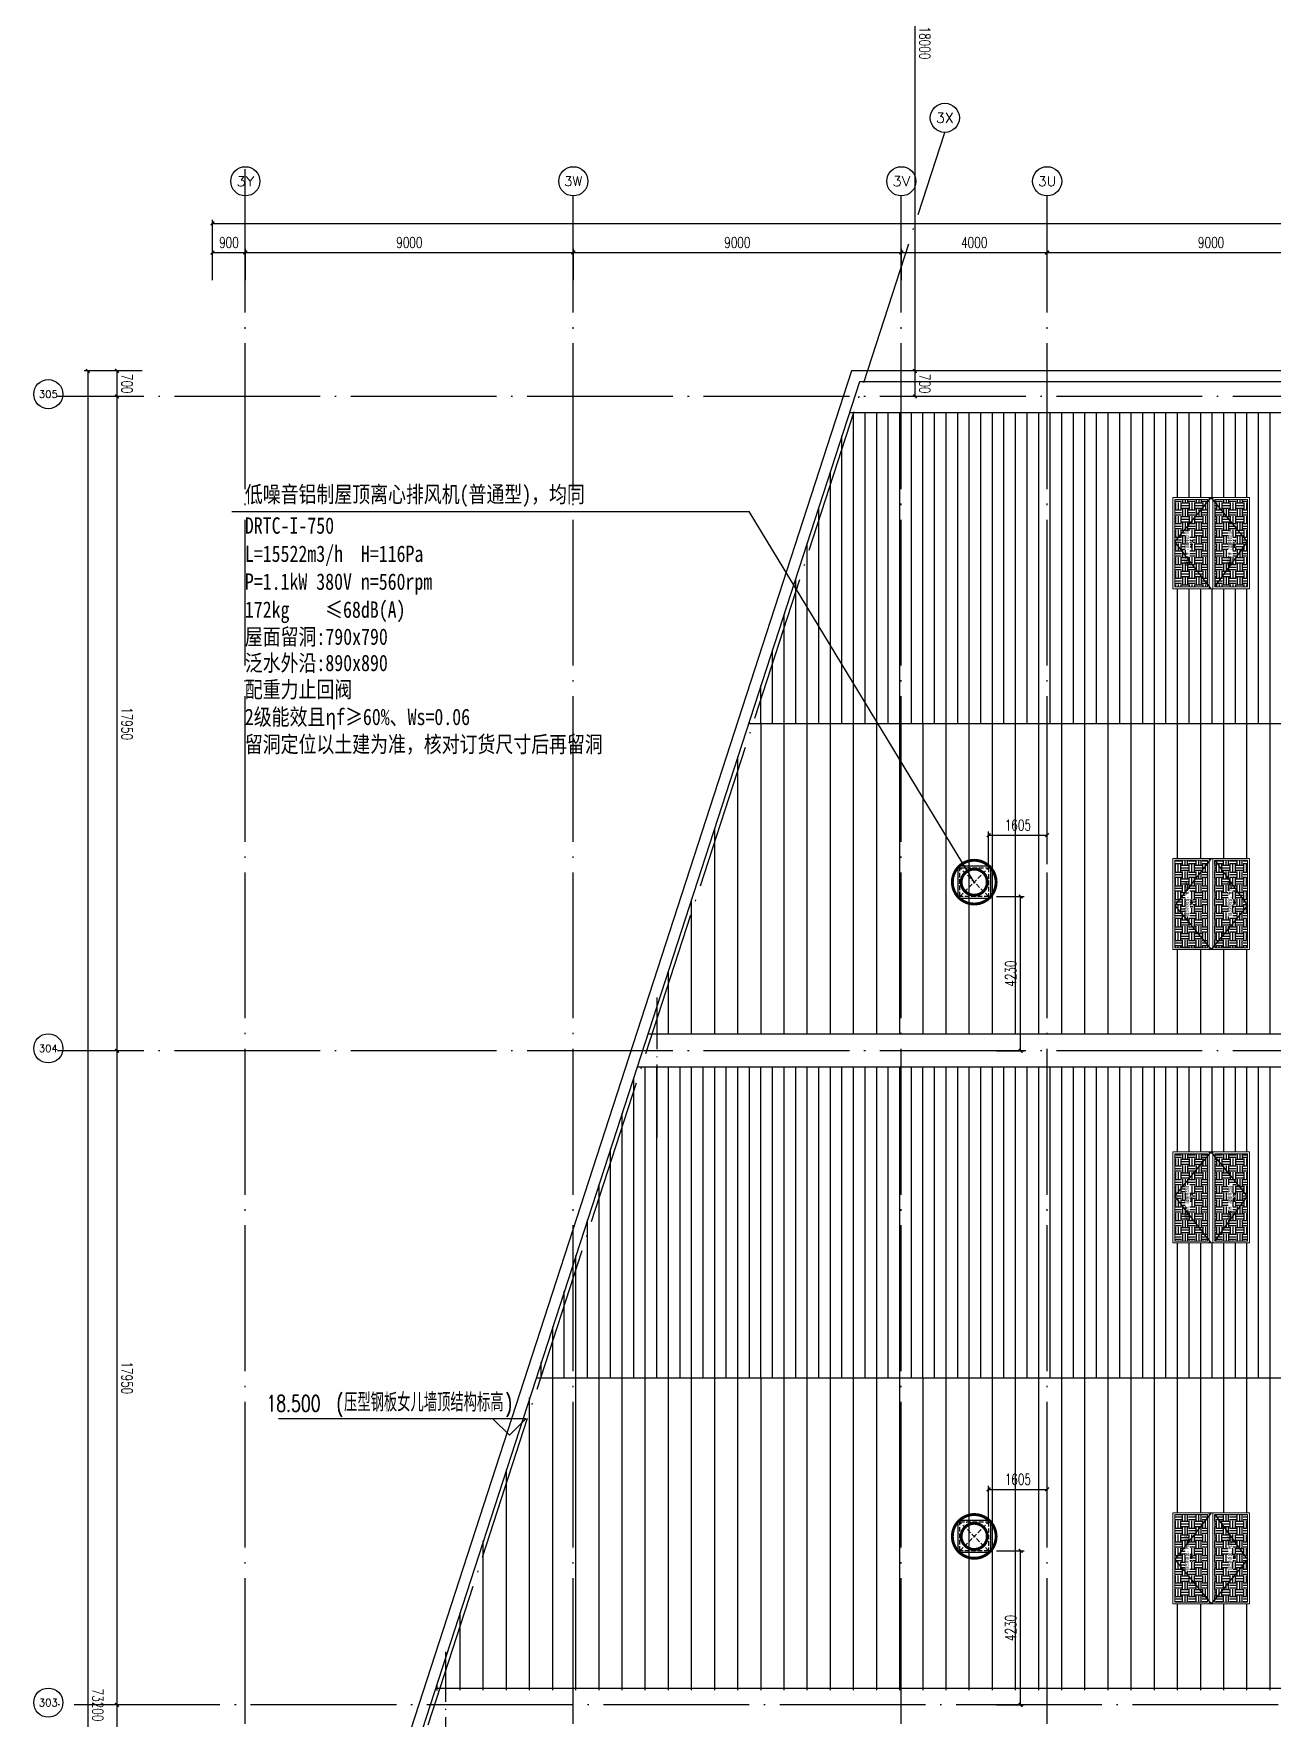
# Model space of a CAD drawing. Extents: x -555607 to 460190, y 498714 to 1664455.
# Drawn here: x 181339 to 215352, y 584427 to 630673 of the extents above; entities that cross this region are included whole.
import ezdxf
from ezdxf.enums import TextEntityAlignment as Align

# ---------------------------------------------------------------- set-up
doc = ezdxf.new("R2010")
doc.units = 0
doc.header["$LTSCALE"] = 1000
doc.header["$MEASUREMENT"] = 0
for name, pattern in [('DASH', [0.35, 0.25, -0.1]), ('DOTE', [2.42, 2, -0.2, 0.02, -0.2]), ('HIDDEN', [9.525, 6.35, -3.175])]:
    doc.linetypes.add(name, pattern=pattern)
doc.layers.get('Defpoints').update_dxf_attribs({"color": 210})
for name, color, linetype in [('A-AXIS-D', 1, 'Continuous'), ('A-AXIS-DOTE', 14, 'DOTE'), ('A-AXIS-DP', 126, 'Continuous'), ('A-AXIS-SYMB', 3, 'Continuous'), ('A-HATCH-2', 251, 'Continuous'), ('A-LIN-V', 9, 'Continuous'), ('A-SFCE', 30, 'Continuous'), ('A-WINDOW', 8, 'Continuous'), ('SPACE', 7, 'Continuous'), ('SPACE_HATCH', 8, 'Continuous'), ('参考线', 8, 'Continuous'), ('外框', 1, 'HIDDEN'), ('暖通', 7, 'Continuous')]:
    doc.layers.add(name, color=color, linetype=linetype)
doc.layers.add('成型线', color=3, linetype='Continuous', lineweight=18)
doc.styles.add('-黑体', font='simhei.ttf', dxfattribs={"width": 0.8})
doc.styles.add('_TCH_AXIS', font='COMPLEX', dxfattribs={"bigfont": 'GBCBIG'})
doc.styles.add('_TCH_DIM', font='SIMPLEX', dxfattribs={"bigfont": 'GBCBIG'})
doc.styles.add('_TCH_DIM_T3', font='SIMPLEX', dxfattribs={"width": 0.705882, "bigfont": 'GBCBIG'})
doc.styles.add('_TCH_SPACE', font='SIMPLEX', dxfattribs={"height": 5, "bigfont": 'GBCBIG'})
doc.styles.add('A-DIM_T3', font='SIMPLEX', dxfattribs={"width": 0.705882, "bigfont": 'GBCBIG'})
doc.dimstyles.new('_TCH_ARCH&&100', dxfattribs={"dimtxt": 297.5, "dimasz": 100, "dimexe": 100, "dimexo": 100, "dimgap": 126.25, "dimtad": 1, "dimdec": 0, "dimzin": 0, "dimdsep": 46, "dimtxsty": '_TCH_DIM_T3', "dimblk": 'ARCHTICK', "dimcen": 0.09, "dimclrt": 7, "dimazin": 2, "dimtfac": 1, "dimtdec": 0, "dimtix": 1, "dimtmove": 2, "dimatfit": 3, "dimfxl": 100, "dimtolj": 1, "dimtzin": 0, "dimarcsym": 0})
doc.dimstyles.new('A-DIM&&100', dxfattribs={"dimtxt": 297.5, "dimasz": 100, "dimexe": 100, "dimexo": 100, "dimgap": 126.25, "dimtad": 1, "dimdec": 0, "dimzin": 0, "dimdsep": 46, "dimtxsty": 'A-DIM_T3', "dimblk": 'ARCHTICK', "dimcen": 0.09, "dimclrt": 7, "dimazin": 2, "dimtfac": 1, "dimtdec": 0, "dimtix": 1, "dimtmove": 2, "dimatfit": 3, "dimfxl": 1, "dimtolj": 1, "dimtzin": 0, "dimarcsym": 0})
pattern_1 = [(90, (0, 0), (-317.5, 0), [])]
pattern_2 = [(90, (0, 0), (-635, 0), [])]
pattern_3 = [(0, (0, 0), (187.5, 187.5), [187.5, -187.5]), (0, (0, 70.31), (187.5, 187.5), [187.5, -187.5]), (0, (0, 140.62), (187.5, 187.5), [187.5, -187.5]), (90, (23.44, 164.06), (-187.5, 187.5), [187.5, -187.5]), (90, (93.75, 164.06), (-187.5, 187.5), [187.5, -187.5]), (90, (164.06, 164.06), (-187.5, 187.5), [187.5, -187.5])]

# ---------------------------------------------------------------- blocks, each defined once
blk = doc.blocks.new('_ArchTick')
at = {"color": 0, "linetype": 'ByBlock', "const_width": 0.4}
blk.add_lwpolyline([(-0.5, -0.5), (0.5, 0.5)], dxfattribs=at)
blk = doc.blocks.new('*D324')
at = {"layer": 'A-AXIS-D', "color": 0, "lineweight": -2, "transparency": 16777216}
for p, q in [((206240, 621420), (205417, 621420)), ((205517, 621420), (205517, 620720)), ((206240, 620720), (205417, 620720))]:
    blk.add_line(p, q, dxfattribs=at)
at = {"layer": 'Defpoints', "color": 0, "transparency": 16777216}
for p in [(206340, 621420), (205517, 620720), (206340, 620720)]:
    blk.add_point(p, dxfattribs=at)
at = {"layer": 'A-AXIS-D', "color": 0, "lineweight": -2, "transparency": 16777216, "xscale": 100, "yscale": 100, "zscale": 100}
for p, rotation in [((205517, 621420), 90), ((205517, 620720), 270)]:
    blk.add_blockref('_ArchTick', p, dxfattribs=dict(at, rotation=rotation))
at = {"layer": 'A-AXIS-D', "color": 7, "transparency": 16777216, "insert": (205792, 621070), "char_height": 297.5, "attachment_point": 5, "rotation": 270, "style": '_TCH_DIM_T3'}
blk.add_mtext('\\A1;700', dxfattribs=at)
blk = doc.blocks.new('*D325')
at = {"layer": 'A-AXIS-D', "color": 0, "lineweight": -2, "transparency": 16777216}
for p, q in [((206240, 639420), (205417, 639420)), ((205517, 639420), (205517, 621420)), ((206240, 621420), (205417, 621420))]:
    blk.add_line(p, q, dxfattribs=at)
at = {"layer": 'Defpoints', "color": 0, "transparency": 16777216}
for p in [(206340, 639420), (205517, 621420), (206340, 621420)]:
    blk.add_point(p, dxfattribs=at)
at = {"layer": 'A-AXIS-D', "color": 0, "lineweight": -2, "transparency": 16777216, "xscale": 100, "yscale": 100, "zscale": 100}
for p, rotation in [((205517, 639420), 90), ((205517, 621420), 270)]:
    blk.add_blockref('_ArchTick', p, dxfattribs=dict(at, rotation=rotation))
at = {"layer": 'A-AXIS-D', "color": 7, "transparency": 16777216, "insert": (205792, 630420), "char_height": 297.5, "attachment_point": 5, "rotation": 270, "style": '_TCH_DIM_T3'}
blk.add_mtext('\\A1;18000', dxfattribs=at)
blk = doc.blocks.new('*D498')
at = {"layer": 'A-AXIS-D', "color": 0, "lineweight": -2, "transparency": 16777216}
for p, q in [((184311, 621420), (183524, 621420)), ((183624, 621420), (183624, 620720)), ((184311, 620720), (183524, 620720))]:
    blk.add_line(p, q, dxfattribs=at)
at = {"layer": 'Defpoints', "color": 0, "transparency": 16777216}
for p in [(184411, 621420), (183624, 620720), (184411, 620720)]:
    blk.add_point(p, dxfattribs=at)
at = {"layer": 'A-AXIS-D', "color": 0, "lineweight": -2, "transparency": 16777216, "xscale": 100, "yscale": 100, "zscale": 100}
for p, rotation in [((183624, 621420), 90), ((183624, 620720), 270)]:
    blk.add_blockref('_ArchTick', p, dxfattribs=dict(at, rotation=rotation))
at = {"layer": 'A-AXIS-D', "color": 7, "transparency": 16777216, "insert": (183899, 621070), "char_height": 297.5, "attachment_point": 5, "rotation": 270, "style": 'A-DIM_T3'}
blk.add_mtext('\\A1;700', dxfattribs=at)
blk = doc.blocks.new('*D499')
at = {"layer": 'A-AXIS-D', "color": 0, "lineweight": -2, "transparency": 16777216}
for p, q in [((184311, 620720), (183524, 620720)), ((183624, 620720), (183624, 602770)), ((184311, 602770), (183524, 602770))]:
    blk.add_line(p, q, dxfattribs=at)
at = {"layer": 'Defpoints', "color": 0, "transparency": 16777216}
for p in [(184411, 620720), (183624, 602770), (184411, 602770)]:
    blk.add_point(p, dxfattribs=at)
at = {"layer": 'A-AXIS-D', "color": 0, "lineweight": -2, "transparency": 16777216, "xscale": 100, "yscale": 100, "zscale": 100}
for p, rotation in [((183624, 620720), 90), ((183624, 602770), 270)]:
    blk.add_blockref('_ArchTick', p, dxfattribs=dict(at, rotation=rotation))
at = {"layer": 'A-AXIS-D', "color": 7, "transparency": 16777216, "insert": (183899, 611745), "char_height": 297.5, "attachment_point": 5, "rotation": 270, "style": 'A-DIM_T3'}
blk.add_mtext('\\A1;17950', dxfattribs=at)
blk = doc.blocks.new('*D500')
at = {"layer": 'A-AXIS-D', "color": 0, "lineweight": -2, "transparency": 16777216}
for p, q in [((184311, 602770), (183524, 602770)), ((183624, 602770), (183624, 584820)), ((184311, 584820), (183524, 584820))]:
    blk.add_line(p, q, dxfattribs=at)
at = {"layer": 'Defpoints', "color": 0, "transparency": 16777216}
for p in [(184411, 602770), (183624, 584820), (184411, 584820)]:
    blk.add_point(p, dxfattribs=at)
at = {"layer": 'A-AXIS-D', "color": 0, "lineweight": -2, "transparency": 16777216, "xscale": 100, "yscale": 100, "zscale": 100}
for p, rotation in [((183624, 602770), 90), ((183624, 584820), 270)]:
    blk.add_blockref('_ArchTick', p, dxfattribs=dict(at, rotation=rotation))
at = {"layer": 'A-AXIS-D', "color": 7, "transparency": 16777216, "insert": (183899, 593795), "char_height": 297.5, "attachment_point": 5, "rotation": 270, "style": 'A-DIM_T3'}
blk.add_mtext('\\A1;17950', dxfattribs=at)
blk = doc.blocks.new('*D501')
at = {"layer": 'A-AXIS-D', "color": 0, "lineweight": -2, "transparency": 16777216}
for p, q in [((184311, 584820), (183524, 584820)), ((183624, 584820), (183624, 566870)), ((184311, 566870), (183524, 566870))]:
    blk.add_line(p, q, dxfattribs=at)
at = {"layer": 'Defpoints', "color": 0, "transparency": 16777216}
for p in [(184411, 584820), (183624, 566870), (184411, 566870)]:
    blk.add_point(p, dxfattribs=at)
at = {"layer": 'A-AXIS-D', "color": 0, "lineweight": -2, "transparency": 16777216, "xscale": 100, "yscale": 100, "zscale": 100}
for p, rotation in [((183624, 584820), 90), ((183624, 566870), 270)]:
    blk.add_blockref('_ArchTick', p, dxfattribs=dict(at, rotation=rotation))
at = {"layer": 'A-AXIS-D', "color": 7, "transparency": 16777216, "insert": (183899, 575845), "char_height": 297.5, "attachment_point": 5, "rotation": 270, "style": 'A-DIM_T3'}
blk.add_mtext('\\A1;17950', dxfattribs=at)
blk = doc.blocks.new('*D436')
at = {"layer": 'A-AXIS-D', "color": 0, "lineweight": -2, "transparency": 16777216}
for p, q in [((184211, 621420), (182724, 621420)), ((182824, 621420), (182824, 548220)), ((184211, 548220), (182724, 548220))]:
    blk.add_line(p, q, dxfattribs=at)
at = {"layer": 'Defpoints', "color": 0, "transparency": 16777216}
for p in [(184311, 621420), (182824, 548220), (184311, 548220)]:
    blk.add_point(p, dxfattribs=at)
at = {"layer": 'A-AXIS-D', "color": 0, "lineweight": -2, "transparency": 16777216, "xscale": 100, "yscale": 100, "zscale": 100}
for p, rotation in [((182824, 621420), 90), ((182824, 548220), 270)]:
    blk.add_blockref('_ArchTick', p, dxfattribs=dict(at, rotation=rotation))
at = {"layer": 'A-AXIS-D', "color": 7, "transparency": 16777216, "insert": (183099, 584820), "char_height": 297.5, "attachment_point": 5, "rotation": 270, "style": 'A-DIM_T3'}
blk.add_mtext('\\A1;73200', dxfattribs=at)
blk = doc.blocks.new('*D437')
at = {"layer": 'A-AXIS-D', "color": 0, "lineweight": -2, "transparency": 16777216}
for p, q in [((186246, 623910), (186246, 624768)), ((186246, 624668), (187146, 624668)), ((187146, 623910), (187146, 624768))]:
    blk.add_line(p, q, dxfattribs=at)
at = {"layer": 'Defpoints', "color": 0, "transparency": 16777216}
for p in [(187146, 624668), (186246, 623810), (187146, 623810)]:
    blk.add_point(p, dxfattribs=at)
at = {"layer": 'A-AXIS-D', "color": 0, "lineweight": -2, "transparency": 16777216, "xscale": 100, "yscale": 100, "zscale": 100, "rotation": 180}
blk.add_blockref('_ArchTick', (186246, 624668), dxfattribs=at)
at = {"layer": 'A-AXIS-D', "color": 0, "lineweight": -2, "transparency": 16777216, "xscale": 100, "yscale": 100, "zscale": 100}
blk.add_blockref('_ArchTick', (187146, 624668), dxfattribs=at)
at = {"layer": 'A-AXIS-D', "color": 7, "transparency": 16777216, "insert": (186696, 624943), "char_height": 297.5, "attachment_point": 5, "style": '_TCH_DIM_T3'}
blk.add_mtext('\\A1;900', dxfattribs=at)
blk = doc.blocks.new('*D438')
at = {"layer": 'A-AXIS-D', "color": 0, "lineweight": -2, "transparency": 16777216}
for p, q in [((187146, 623910), (187146, 624768)), ((187146, 624668), (196146, 624668)), ((196146, 623910), (196146, 624768))]:
    blk.add_line(p, q, dxfattribs=at)
at = {"layer": 'Defpoints', "color": 0, "transparency": 16777216}
for p in [(196146, 624668), (187146, 623810), (196146, 623810)]:
    blk.add_point(p, dxfattribs=at)
at = {"layer": 'A-AXIS-D', "color": 0, "lineweight": -2, "transparency": 16777216, "xscale": 100, "yscale": 100, "zscale": 100, "rotation": 180}
blk.add_blockref('_ArchTick', (187146, 624668), dxfattribs=at)
at = {"layer": 'A-AXIS-D', "color": 0, "lineweight": -2, "transparency": 16777216, "xscale": 100, "yscale": 100, "zscale": 100}
blk.add_blockref('_ArchTick', (196146, 624668), dxfattribs=at)
at = {"layer": 'A-AXIS-D', "color": 7, "transparency": 16777216, "insert": (191646, 624943), "char_height": 297.5, "attachment_point": 5, "style": '_TCH_DIM_T3'}
blk.add_mtext('\\A1;9000', dxfattribs=at)
blk = doc.blocks.new('*D439')
at = {"layer": 'A-AXIS-D', "color": 0, "lineweight": -2, "transparency": 16777216}
for p, q in [((196146, 623910), (196146, 624768)), ((196146, 624668), (205146, 624668)), ((205146, 623910), (205146, 624768))]:
    blk.add_line(p, q, dxfattribs=at)
at = {"layer": 'Defpoints', "color": 0, "transparency": 16777216}
for p in [(205146, 624668), (196146, 623810), (205146, 623810)]:
    blk.add_point(p, dxfattribs=at)
at = {"layer": 'A-AXIS-D', "color": 0, "lineweight": -2, "transparency": 16777216, "xscale": 100, "yscale": 100, "zscale": 100, "rotation": 180}
blk.add_blockref('_ArchTick', (196146, 624668), dxfattribs=at)
at = {"layer": 'A-AXIS-D', "color": 0, "lineweight": -2, "transparency": 16777216, "xscale": 100, "yscale": 100, "zscale": 100}
blk.add_blockref('_ArchTick', (205146, 624668), dxfattribs=at)
at = {"layer": 'A-AXIS-D', "color": 7, "transparency": 16777216, "insert": (200646, 624943), "char_height": 297.5, "attachment_point": 5, "style": '_TCH_DIM_T3'}
blk.add_mtext('\\A1;9000', dxfattribs=at)
blk = doc.blocks.new('*D440')
at = {"layer": 'A-AXIS-D', "color": 0, "lineweight": -2, "transparency": 16777216}
for p, q in [((205146, 623910), (205146, 624768)), ((205146, 624668), (209146, 624668)), ((209146, 623910), (209146, 624768))]:
    blk.add_line(p, q, dxfattribs=at)
at = {"layer": 'Defpoints', "color": 0, "transparency": 16777216}
for p in [(209146, 624668), (205146, 623810), (209146, 623810)]:
    blk.add_point(p, dxfattribs=at)
at = {"layer": 'A-AXIS-D', "color": 0, "lineweight": -2, "transparency": 16777216, "xscale": 100, "yscale": 100, "zscale": 100, "rotation": 180}
blk.add_blockref('_ArchTick', (205146, 624668), dxfattribs=at)
at = {"layer": 'A-AXIS-D', "color": 0, "lineweight": -2, "transparency": 16777216, "xscale": 100, "yscale": 100, "zscale": 100}
blk.add_blockref('_ArchTick', (209146, 624668), dxfattribs=at)
at = {"layer": 'A-AXIS-D', "color": 7, "transparency": 16777216, "insert": (207146, 624943), "char_height": 297.5, "attachment_point": 5, "style": '_TCH_DIM_T3'}
blk.add_mtext('\\A1;4000', dxfattribs=at)
blk = doc.blocks.new('*D441')
at = {"layer": 'A-AXIS-D', "color": 0, "lineweight": -2, "transparency": 16777216}
for p, q in [((209146, 623910), (209146, 624768)), ((209146, 624668), (218146, 624668)), ((218146, 623910), (218146, 624768))]:
    blk.add_line(p, q, dxfattribs=at)
at = {"layer": 'Defpoints', "color": 0, "transparency": 16777216}
for p in [(218146, 624668), (209146, 623810), (218146, 623810)]:
    blk.add_point(p, dxfattribs=at)
at = {"layer": 'A-AXIS-D', "color": 0, "lineweight": -2, "transparency": 16777216, "xscale": 100, "yscale": 100, "zscale": 100, "rotation": 180}
blk.add_blockref('_ArchTick', (209146, 624668), dxfattribs=at)
at = {"layer": 'A-AXIS-D', "color": 0, "lineweight": -2, "transparency": 16777216, "xscale": 100, "yscale": 100, "zscale": 100}
blk.add_blockref('_ArchTick', (218146, 624668), dxfattribs=at)
at = {"layer": 'A-AXIS-D', "color": 7, "transparency": 16777216, "insert": (213646, 624943), "char_height": 297.5, "attachment_point": 5, "style": '_TCH_DIM_T3'}
blk.add_mtext('\\A1;9000', dxfattribs=at)
blk = doc.blocks.new('*D460')
at = {"layer": 'A-AXIS-D', "color": 0, "lineweight": -2, "transparency": 16777216}
for p, q in [((186246, 624010), (186246, 625568)), ((186246, 625468), (371946, 625468)), ((371946, 624010), (371946, 625568))]:
    blk.add_line(p, q, dxfattribs=at)
at = {"layer": 'Defpoints', "color": 0, "transparency": 16777216}
for p in [(371946, 625468), (186246, 623910), (371946, 623910)]:
    blk.add_point(p, dxfattribs=at)
at = {"layer": 'A-AXIS-D', "color": 0, "lineweight": -2, "transparency": 16777216, "xscale": 100, "yscale": 100, "zscale": 100, "rotation": 180}
blk.add_blockref('_ArchTick', (186246, 625468), dxfattribs=at)
at = {"layer": 'A-AXIS-D', "color": 0, "lineweight": -2, "transparency": 16777216, "xscale": 100, "yscale": 100, "zscale": 100}
blk.add_blockref('_ArchTick', (371946, 625468), dxfattribs=at)
at = {"layer": 'A-AXIS-D', "color": 7, "transparency": 16777216, "insert": (279096, 625743), "char_height": 297.5, "attachment_point": 5, "style": '_TCH_DIM_T3'}
blk.add_mtext('\\A1;185700', dxfattribs=at)
blk = doc.blocks.new('44')
blk.add_wipeout([(277446, 745270), (279946, 745270), (279946, 747370), (277446, 747370)]).dxf.layer = '参考线'
at = {"layer": 'SPACE_HATCH'}
h = blk.add_hatch(dxfattribs=at)
h.set_pattern_fill('土壤', color=250, scale=50, style=0)
h.set_pattern_definition(pattern_3)
h.paths.add_polyline_path([(277496, 746420), (279896, 746420), (279896, 747320), (277496, 747320)])
h.paths.add_polyline_path([(278352, 746904), (279057, 746904), (279057, 747034), (278352, 747034)])
h.paths.add_polyline_path([(278591, 746811), (278817, 746811), (278817, 746895), (278591, 746895)])
h = blk.add_hatch(dxfattribs=at)
h.set_pattern_fill('土壤', color=250, scale=50, style=0)
h.set_pattern_definition(pattern_3)
h.paths.add_polyline_path([(277496, 746220), (279896, 746220), (279896, 745320), (277496, 745320)])
h.paths.add_polyline_path([(278352, 745724), (279057, 745724), (279057, 745854), (278352, 745854)])
h.paths.add_polyline_path([(278591, 745631), (278817, 745631), (278817, 745715), (278591, 745715)])
at = {"layer": '外框', "color": 250}
for points in [[(279946, 746320), (278658, 747320), (277446, 746320)], [(279896, 746220), (278658, 745320), (277446, 746320)]]:
    blk.add_lwpolyline(points, dxfattribs=at)
at = {"layer": '成型线', "color": 8}
for p, q in [((279946, 745270), (279946, 747370)), ((277496, 746420), (279896, 746420)), ((277446, 746370), (279946, 746370)), ((277446, 746270), (279946, 746270)), ((277496, 746220), (279896, 746220))]:
    blk.add_line(p, q, dxfattribs=at)
for points in [[(279946, 745270), (277446, 745270), (277446, 747370), (279946, 747370)], [(277496, 746420), (277496, 747320), (279896, 747320), (279896, 746420)], [(279896, 746220), (279896, 745320), (277496, 745320), (277496, 746220)]]:
    blk.add_lwpolyline(points, dxfattribs=at)
at = {"layer": 'SPACE', "color": 250, "style": '_TCH_SPACE'}
for p in [(278365, 746930), (278365, 745750)]:
    blk.add_text('自然排烟窗，有效面积', height=96.5, dxfattribs=at).set_placement(p)
at = {"layer": 'SPACE', "color": 250, "style": '_TCH_SPACE', "width": 0.705882}
for s, height, p in [('2.16m', 59.5, (278600, 746828)), ('2', 29.8, (278792, 746863)), ('2.16m', 59.5, (278600, 745648)), ('2', 29.8, (278792, 745683))]:
    blk.add_text(s, height=height, dxfattribs=at).set_placement(p)
blk = doc.blocks.new('frtt')
at = {"layer": 'A-LIN-V', "xscale": -1, "rotation": 90}
blk.add_blockref('44', (1112916, 997966), dxfattribs=at)
at = {"layer": 'A-LIN-V', "rotation": 90}
blk.add_blockref('44', (1112916, 430674), dxfattribs=at)
blk = doc.blocks.new('242343243')
at = {"layer": 'A-WINDOW'}
for p in [(-152950, -102575), (-152950, -120525)]:
    blk.add_blockref('frtt', p, dxfattribs=at)
blk = doc.blocks.new('fengji')
at = {"layer": '暖通', "color": 7, "linetype": 'DASH', "ltscale": 0.5}
for p, q in [((-395, 395), (395, -395)), ((395, 395), (-395, -395))]:
    blk.add_line(p, q, dxfattribs=at)
at = {"layer": '暖通', "color": 7, "const_width": 79.8}
for points in [[(0, -600, -1), (0, 600, -1)], [(0, -600, 1), (0, 600, 1)]]:
    blk.add_lwpolyline(points, format="xyb", dxfattribs=at)
at = {"layer": '暖通', "color": 7, "ltscale": 0.5}
blk.add_lwpolyline([(-445, 445), (445, 445), (445, -445), (-445, -445)], close=True, dxfattribs=at)
at = {"layer": '暖通', "color": 7, "linetype": 'DASH', "const_width": 79.8}
for points in [[(0, -358, -1), (0, 358, -1)], [(0, -358, 1), (0, 358, 1)]]:
    blk.add_lwpolyline(points, format="xyb", dxfattribs=at)
at = {"layer": '暖通', "color": 7, "linetype": 'DASH', "ltscale": 0.5}
blk.add_lwpolyline([(-395, 395), (395, 395), (395, -395), (-395, -395)], close=True, dxfattribs=at)
blk = doc.blocks.new('*D717')
at = {"layer": 'A-AXIS-DP', "color": 0, "lineweight": -2, "transparency": 16777216}
for p, q in [((207755, 589050), (208520, 589050)), ((208420, 584820), (208420, 589050)), ((207755, 584820), (208520, 584820))]:
    blk.add_line(p, q, dxfattribs=at)
at = {"layer": 'Defpoints', "color": 0, "transparency": 16777216}
for p in [(207655, 589050), (208420, 589050), (207655, 584820)]:
    blk.add_point(p, dxfattribs=at)
at = {"layer": 'A-AXIS-DP', "color": 0, "lineweight": -2, "transparency": 16777216, "xscale": 100, "yscale": 100, "zscale": 100}
for p, rotation in [((208420, 589050), 90), ((208420, 584820), 270)]:
    blk.add_blockref('_ArchTick', p, dxfattribs=dict(at, rotation=rotation))
at = {"layer": 'A-AXIS-DP', "color": 7, "transparency": 16777216, "insert": (208145, 586935), "char_height": 297.5, "attachment_point": 5, "rotation": 90, "style": '_TCH_DIM_T3'}
blk.add_mtext('\\A1;4230', dxfattribs=at)
blk = doc.blocks.new('*D726')
at = {"layer": 'A-AXIS-DP', "color": 0, "lineweight": -2, "transparency": 16777216}
for p, q in [((207755, 607000), (208520, 607000)), ((208420, 602770), (208420, 607000)), ((207755, 602770), (208520, 602770))]:
    blk.add_line(p, q, dxfattribs=at)
at = {"layer": 'Defpoints', "color": 0, "transparency": 16777216}
for p in [(207655, 607000), (208420, 607000), (207655, 602770)]:
    blk.add_point(p, dxfattribs=at)
at = {"layer": 'A-AXIS-DP', "color": 0, "lineweight": -2, "transparency": 16777216, "xscale": 100, "yscale": 100, "zscale": 100}
for p, rotation in [((208420, 607000), 90), ((208420, 602770), 270)]:
    blk.add_blockref('_ArchTick', p, dxfattribs=dict(at, rotation=rotation))
at = {"layer": 'A-AXIS-DP', "color": 7, "transparency": 16777216, "insert": (208145, 604885), "char_height": 297.5, "attachment_point": 5, "rotation": 90, "style": '_TCH_DIM_T3'}
blk.add_mtext('\\A1;4230', dxfattribs=at)
blk = doc.blocks.new('*D837')
at = {"layer": 'A-AXIS-DP', "color": 0, "lineweight": -2, "transparency": 16777216}
for p, q in [((207541, 589940), (207541, 590835)), ((207541, 590735), (209146, 590735)), ((209146, 589940), (209146, 590835))]:
    blk.add_line(p, q, dxfattribs=at)
at = {"layer": 'Defpoints', "color": 0, "transparency": 16777216}
for p in [(209146, 590735), (207541, 589840), (209146, 589840)]:
    blk.add_point(p, dxfattribs=at)
at = {"layer": 'A-AXIS-DP', "color": 0, "lineweight": -2, "transparency": 16777216, "xscale": 100, "yscale": 100, "zscale": 100, "rotation": 180}
blk.add_blockref('_ArchTick', (207541, 590735), dxfattribs=at)
at = {"layer": 'A-AXIS-DP', "color": 0, "lineweight": -2, "transparency": 16777216, "xscale": 100, "yscale": 100, "zscale": 100}
blk.add_blockref('_ArchTick', (209146, 590735), dxfattribs=at)
at = {"layer": 'A-AXIS-DP', "color": 7, "transparency": 16777216, "insert": (208343, 591010), "char_height": 297.5, "attachment_point": 5, "style": '_TCH_DIM_T3'}
blk.add_mtext('\\A1;1605', dxfattribs=at)
blk = doc.blocks.new('*D838')
at = {"layer": 'A-AXIS-DP', "color": 0, "lineweight": -2, "transparency": 16777216}
for p, q in [((207541, 607890), (207541, 608785)), ((207541, 608685), (209146, 608685)), ((209146, 607890), (209146, 608785))]:
    blk.add_line(p, q, dxfattribs=at)
at = {"layer": 'Defpoints', "color": 0, "transparency": 16777216}
for p in [(209146, 608685), (207541, 607790), (209146, 607790)]:
    blk.add_point(p, dxfattribs=at)
at = {"layer": 'A-AXIS-DP', "color": 0, "lineweight": -2, "transparency": 16777216, "xscale": 100, "yscale": 100, "zscale": 100, "rotation": 180}
blk.add_blockref('_ArchTick', (207541, 608685), dxfattribs=at)
at = {"layer": 'A-AXIS-DP', "color": 0, "lineweight": -2, "transparency": 16777216, "xscale": 100, "yscale": 100, "zscale": 100}
blk.add_blockref('_ArchTick', (209146, 608685), dxfattribs=at)
at = {"layer": 'A-AXIS-DP', "color": 7, "transparency": 16777216, "insert": (208343, 608960), "char_height": 297.5, "attachment_point": 5, "style": '_TCH_DIM_T3'}
blk.add_mtext('\\A1;1605', dxfattribs=at)
blk = doc.blocks.new('2312321321')
at = {"layer": '暖通', "rotation": 180}
for p in [(207145.8, 607395), (207145.8, 589445)]:
    blk.add_blockref('fengji', p, dxfattribs=at)
at = {"layer": 'A-AXIS-DP'}
for p1, p2, distance, picture, middle in [((207540.8, 607790), (209145.8, 607790), 895, '*D838', (208343.3, 608960)), ((207654.7, 602770), (207654.7, 607000), -765.3, '*D726', (208145, 604885)), ((207540.8, 589840), (209145.8, 589840), 895, '*D837', (208343.3, 591010)), ((207654.7, 584820), (207654.7, 589050), -765.3, '*D717', (208145, 586935))]:
    dim = blk.add_aligned_dim(p1=p1, p2=p2, distance=distance, dimstyle='_TCH_ARCH&&100', dxfattribs=at)
    dim.commit()
    dim.dimension.update_dxf_attribs({"geometry": picture, "text_midpoint": middle})

msp = doc.modelspace()

# ---------------------------------------------------------------- hatches: boundary and pattern name
at = {"layer": 'A-HATCH-2'}
h = msp.add_hatch(dxfattribs=at)
h.set_pattern_fill('ANSI31', color=250, scale=200, angle=45)
h.set_pattern_definition(pattern_1)
h.paths.add_polyline_path([(233880, 611745), (366415.7, 611745), (371645.8, 611745), (371645.8, 620270), (203721, 620270), (201080.9, 612133.2), (200954.9, 611745)])
h = msp.add_hatch(dxfattribs=at)
h.set_pattern_fill('ANSI31', color=250, scale=400, angle=45)
h.set_pattern_definition(pattern_2)
h.paths.add_polyline_path([(233880, 611745), (366415.7, 611745), (371645.8, 611745), (371645.8, 603220), (198188.9, 603220), (200954.9, 611745), (221250, 611745)])
h = msp.add_hatch(dxfattribs=at)
h.set_pattern_fill('ANSI31', color=250, scale=200, angle=45)
h.set_pattern_definition(pattern_1)
h.paths.add_polyline_path([(233880, 593795), (366415.7, 593795), (371645.8, 593795), (371645.8, 602320), (197896.9, 602320), (195122.7, 593795), (200954.9, 593795)])
h = msp.add_hatch(dxfattribs=at)
h.set_pattern_fill('ANSI31', color=250, scale=400, angle=45)
h.set_pattern_definition(pattern_2)
h.paths.add_polyline_path([(233880, 593795), (366415.7, 593795), (371645.8, 593795), (371645.8, 585270), (192349, 585221.4), (195122.7, 593795), (221250, 593795)])

# ---------------------------------------------------------------- linework, layer by layer
at = {"layer": 'A-AXIS-D'}
for centre in [(206338.9, 628364.4), (187145.8, 626624), (196145.8, 626624), (205145.8, 626624), (209145.8, 626624), (181739.1, 620784.3), (181739.1, 602834.3), (181739.1, 584884.3)]:
    msp.add_circle(centre, 400, dxfattribs=at)
at = {"layer": 'A-AXIS-DOTE', "color": 250, "ltscale": 2}
for p, q in [((187145.8, 540740), (187145.8, 626955)), ((196145.8, 540740), (196145.8, 626224)), ((205145.8, 540740), (205145.8, 626224)), ((209145.8, 540740), (209145.8, 626220)), ((377960, 620720), (181990, 620720)), ((377960, 602770), (181990, 602770)), ((380050, 584820), (181990, 584820))]:
    msp.add_line(p, q, dxfattribs=at)
at = {"layer": 'A-AXIS-DOTE', "color": 250}
for p, q in [((198445.8, 600389.9), (198445.8, 604229.9)), ((192645.8, 582489.9), (192645.8, 586279.9))]:
    msp.add_line(p, q, dxfattribs=at)
at = {"layer": 'A-AXIS-DOTE', "color": 250, "ltscale": 2}
msp.add_lwpolyline([(184694.9, 561257.2), (206338.9, 627964.4)], dxfattribs=at)
at = {"layer": 'A-AXIS-SYMB', "color": 8}
for p, q in [((194840, 592670), (188060, 592670)), ((194390, 592220), (193940, 592670)), ((194390, 592220), (194840, 592670))]:
    msp.add_line(p, q, dxfattribs=at)
at = {"layer": 'A-LIN-V', "color": 8}
for points in [[(371645.8, 620270), (203721, 620270)], [(371645.8, 603220), (198188.9, 603220)], [(371645.8, 602320), (197896.9, 602320)], [(371645.8, 585270), (192364.8, 585270)]]:
    msp.add_lwpolyline(points, dxfattribs=at)
at = {"layer": 'A-SFCE', "color": 8}
for points in [[(371945.8, 548220), (371945.8, 621419.9), (203778.7, 621420), (186245.8, 567383.3), (186245.8, 566370), (186845.8, 566370)], [(186545.8, 564570), (186545.8, 548519.9), (371645.8, 548519.9), (371645.8, 621119.9), (203996.8, 621120), (186545.8, 567335.8), (186545.8, 566670), (186845.8, 566670)], [(200954.9, 611745), (371645.8, 611745)], [(195122.7, 593795), (371645.8, 593795)]]:
    msp.add_lwpolyline(points, dxfattribs=at)
at = {"layer": '暖通'}
msp.add_line((186775.5, 617566.1), (200969, 617566.1), dxfattribs=at)
at = {"layer": '暖通', "color": 7}
msp.add_line((207145.8, 607395), (200969, 617566.1), dxfattribs=at)

# ---------------------------------------------------------------- texts
at = {"layer": 'A-AXIS-D', "color": 7, "style": '_TCH_AXIS'}
for s, height, p, p2 in [('3X', 276.42, (206095.3, 628226.2), (206582.4, 628226.2)), ('3Y', 270.86, (186900.7, 626488.5), (187390.9, 626488.5)), ('3W', 255.29, (195896.6, 626496.3), (196395, 626496.3)), ('3V', 276.42, (204902.3, 626485.8), (205389.3, 626485.8)), ('3U', 265.5, (208899.3, 626491.2), (209392.3, 626491.2)), ('305', 206.28, (181478.8, 620681.1), (181999.4, 620681.1)), ('304', 199.75, (181477.5, 602734.4), (182000.7, 602734.4)), ('303', 206.28, (181478.8, 584781.1), (181999.4, 584781.1))]:
    msp.add_text(s, height=height, dxfattribs=at).set_placement(p, p2, align=Align.FIT)
at = {"layer": 'A-AXIS-SYMB', "color": 8, "style": '_TCH_DIM', "width": 0.705882}
for s, height, p in [('(', 446.2, (189645, 592870)), (')', 446.2, (194278.4, 592870)), ('18.500', 446.25, (187725, 592870))]:
    msp.add_text(s, height=height, dxfattribs=at).set_placement(p)
at = {"layer": 'A-AXIS-SYMB', "color": 8, "style": '_TCH_DIM'}
msp.add_text('压型钢板女儿墙顶结构标高', height=506.383, dxfattribs=at).set_placement((189855, 592870))
at = {"layer": '暖通', "style": '-黑体', "width": 0.8}
for s, p in [('低噪音铝制屋顶离心排风机(普通型)，均同', (187132.7, 617812.3)), ('DRTC-I-750', (187132.7, 616954)), ('L=15522m3/h  H=116Pa', (187132.7, 616180.8)), ('P=1.1kW 380V n=560rpm ', (187132.7, 615415.7)), ('172kg    ≤68dB(A)', (187132.7, 614647.4)), ('屋面留洞:790x790', (187132.7, 613905)), ('泛水外沿:890x890', (187132.7, 613184.8)), ('配重力止回阀', (187132.7, 612455.8)), ('2级能效且ηf≥60%%%、Ws=0.06', (187132.7, 611705.1)), ('留洞定位以土建为准，核对订货尺寸后再留洞', (187132.7, 610954.3))]:
    msp.add_text(s, height=450, rotation=0, dxfattribs=at).set_placement(p)

# ---------------------------------------------------------------- dimensions: what is measured, and where the dimension line sits
at = {"layer": 'A-AXIS-D'}
for base, p1, p2, text, dimstyle, picture, middle in [((205517.4, 621420), (206339.6, 639420), (206339.6, 621420), '18000', '_TCH_ARCH&&100', '*D325', (205792.4, 630420)), ((182824.2, 548219.9), (184310.6, 621420), (184310.6, 548219.9), '73200', 'A-DIM&&100', '*D436', (183099.2, 584820)), ((183624.2, 620720), (184410.6, 621420), (184410.6, 620720), '700', 'A-DIM&&100', '*D498', (183899.2, 621070)), ((205517.4, 620720), (206339.6, 621420), (206339.6, 620720), '700', '_TCH_ARCH&&100', '*D324', (205792.4, 621070)), ((183624.2, 602770), (184410.6, 620720), (184410.6, 602770), '17950', 'A-DIM&&100', '*D499', (183899.2, 611745)), ((183624.2, 584820), (184410.6, 602770), (184410.6, 584820), '17950', 'A-DIM&&100', '*D500', (183899.2, 593795)), ((183624.2, 566870), (184410.6, 584820), (184410.6, 566870), '17950', 'A-DIM&&100', '*D501', (183899.2, 575845))]:
    dim = msp.add_linear_dim(base=base, p1=p1, p2=p2, angle=270, text=text, dimstyle=dimstyle, dxfattribs=at)
    dim.commit()
    dim.dimension.update_dxf_attribs({"geometry": picture, "text_midpoint": middle, "dimtype": 129, "text_rotation": 270})
for base, p1, p2, text, picture, middle in [((371945.8, 625467.8), (186245.8, 623909.8), (371945.8, 623909.8), '185700', '*D460', (279095.8, 625742.8)), ((187145.8, 624667.8), (186245.8, 623809.8), (187145.8, 623809.8), '900', '*D437', (186695.8, 624942.8)), ((196145.8, 624667.8), (187145.8, 623809.8), (196145.8, 623809.8), '9000', '*D438', (191645.8, 624942.8)), ((205145.8, 624667.8), (196145.8, 623809.8), (205145.8, 623809.8), '9000', '*D439', (200645.8, 624942.8)), ((209145.8, 624667.8), (205145.8, 623809.8), (209145.8, 623809.8), '4000', '*D440', (207145.8, 624942.8)), ((218145.8, 624667.8), (209145.8, 623809.8), (218145.8, 623809.8), '9000', '*D441', (213645.8, 624942.8))]:
    dim = msp.add_linear_dim(base=base, p1=p1, p2=p2, angle=0, text=text, dimstyle='_TCH_ARCH&&100', dxfattribs=at)
    dim.commit()
    dim.dimension.update_dxf_attribs({"geometry": picture, "text_midpoint": middle, "dimtype": 129})

# ---------------------------------------------------------------- next in the draw order: block references
at = {"layer": 'A-WINDOW'}
msp.add_blockref('242343243', (0, 0), dxfattribs=at)

# ---------------------------------------------------------------- next in the draw order: block references
at = {"layer": '暖通', "color": 7}
msp.add_blockref('2312321321', (0, 0), dxfattribs=at)

doc.saveas('drawing.dxf')
